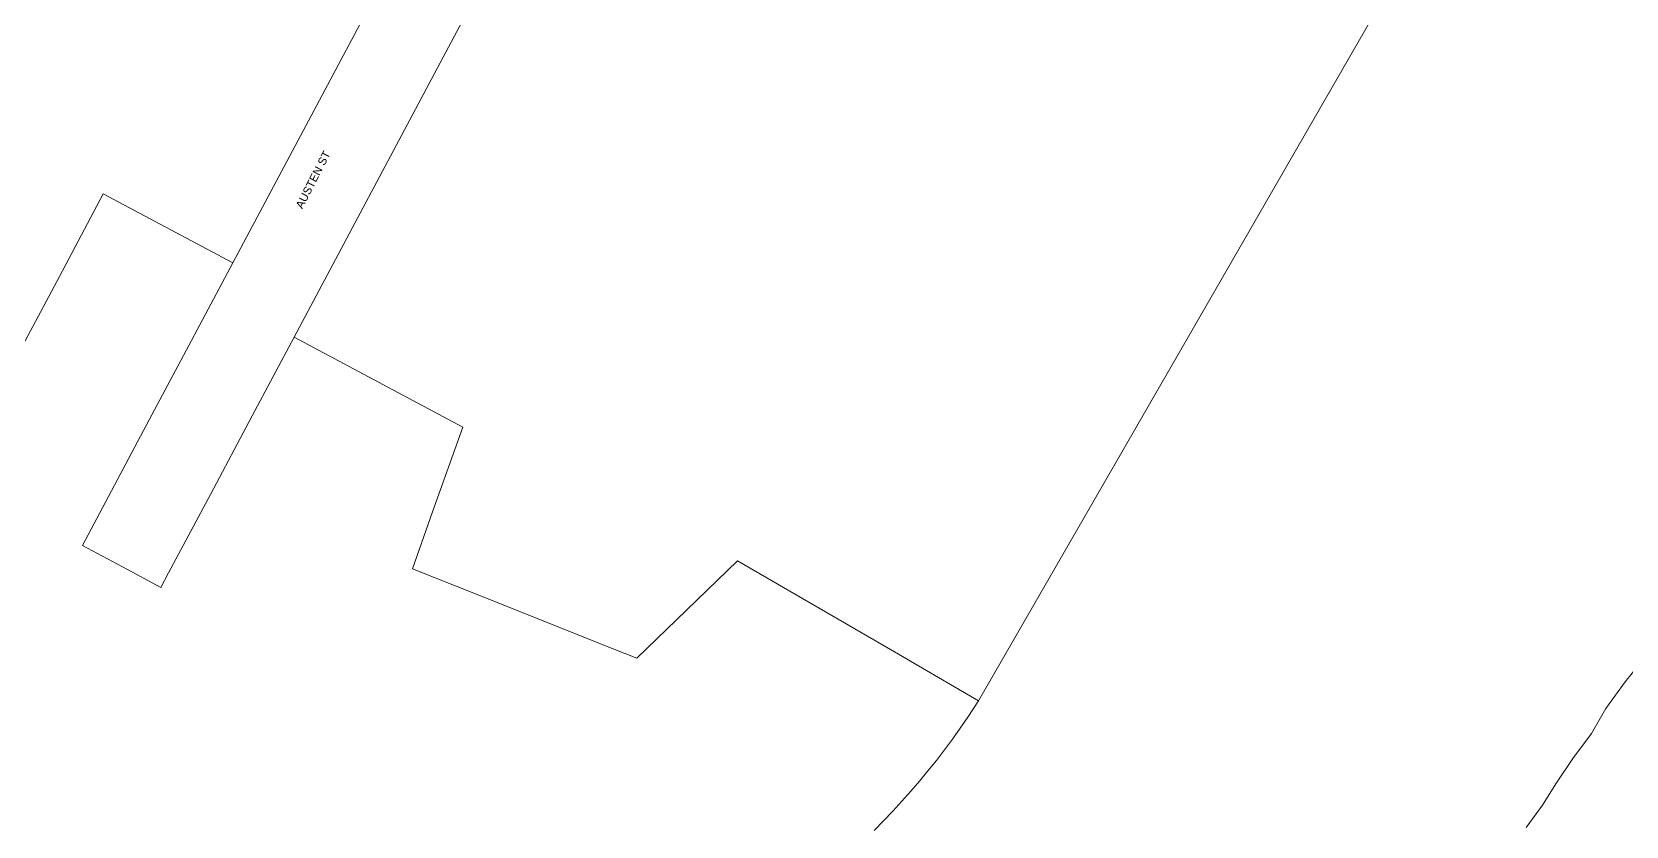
# Model space of a CAD drawing. Header units: metres. Extents: x 273044 to 274430, y 6094442 to 6095502.
# Drawn here: x 273590.3 to 273948.9, y 6094971.7 to 6095150.4 of the extents above; entities that cross this region are included whole.
import ezdxf

# ---------------------------------------------------------------- set-up
doc = ezdxf.new("R2010")
doc.units = ezdxf.units.M
doc.layers.add('Cadastre Land Parcels_SP_EXT', color=9, linetype='Continuous', lineweight=5)
doc.layers.add('Cadastre Roads_SP_EXT', color=9, linetype='Continuous', lineweight=5)
doc.styles.get("Standard").update_dxf_attribs({"font": 'arial.ttf'})

msp = doc.modelspace()

# ---------------------------------------------------------------- linework, layer by layer
at = {"layer": 'Cadastre Land Parcels_SP_EXT', "linetype": 'Continuous'}
for points in [[(273584.61832, 6095073.03083), (273596.51416, 6095095.38074), (273606.38277, 6095113.92547), (273635.52361, 6095098.41629), (273686.04616, 6095193.34621), (273686.04616, 6095193.34621), (273429.66214, 6095228.34315)], [(274055.97088, 6095162.82897), (273908.68711, 6095182.98603), (273803.24676, 6094999.88435), (273800.83607, 6094996.23374), (273799.12304, 6094993.75786), (273797.36769, 6094991.31087), (273795.56836, 6094988.89551), (273793.72812, 6094986.51203), (273791.84717, 6094984.16026), (273789.92452, 6094981.84232), (273787.96106, 6094979.55822), (273785.95927, 6094977.30795), (273783.91896, 6094975.0946), (273781.83935, 6094972.91596), (273779.72219, 6094970.77434)], [(273926.36759, 6094971.45096), (273930.07888, 6094976.45156), (273933.15869, 6094981.44324), (273936.9047, 6094986.94821), (273941.07727, 6094992.56334), (273944.30512, 6094998.1608), (273948.61116, 6095004.18032), (273953.32688, 6095010.00506)]]:
    msp.add_lwpolyline(points, dxfattribs=at)
msp.add_lwpolyline([(273908.68711, 6095182.98603), (273717.16644, 6095209.20086), (273706.94618, 6095190.15096), (273649.2808, 6095081.67938), (273687.22504, 6095061.48628), (273680.4502, 6095042.42622), (273675.89206, 6095029.60898), (273690.84271, 6095023.65545), (273720.65329, 6095011.78585), (273726.37273, 6095009.50837), (273737.52349, 6095020.31065), (273748.9835, 6095031.41433), (273783.39497, 6095011.4198), (273803.24676, 6094999.88435), (273908.68711, 6095182.98603)], close=True, dxfattribs=at)
at = {"layer": 'Cadastre Roads_SP_EXT', "linetype": 'Continuous'}
msp.add_lwpolyline([(273621.08155, 6095028.69565), (273630.48179, 6095046.35785), (273639.88123, 6095064.01909), (273649.28076, 6095081.67936), (273706.94618, 6095190.15096), (273686.04615, 6095193.34621), (273635.52361, 6095098.4163), (273625.65411, 6095079.87165), (273616.72543, 6095063.09285), (273601.68555, 6095034.83599), (273611.8317, 6095029.43574), (273619.34661, 6095025.4361), (273621.08155, 6095028.69565)], close=True, dxfattribs=at)

# ---------------------------------------------------------------- texts
at = {"layer": 'Cadastre Roads_SP_EXT'}
msp.add_text('AUSTEN ST', height=1.8, rotation=62.990543, dxfattribs=at).set_placement((273651.14156, 6095110.43931))

doc.saveas('drawing.dxf')
